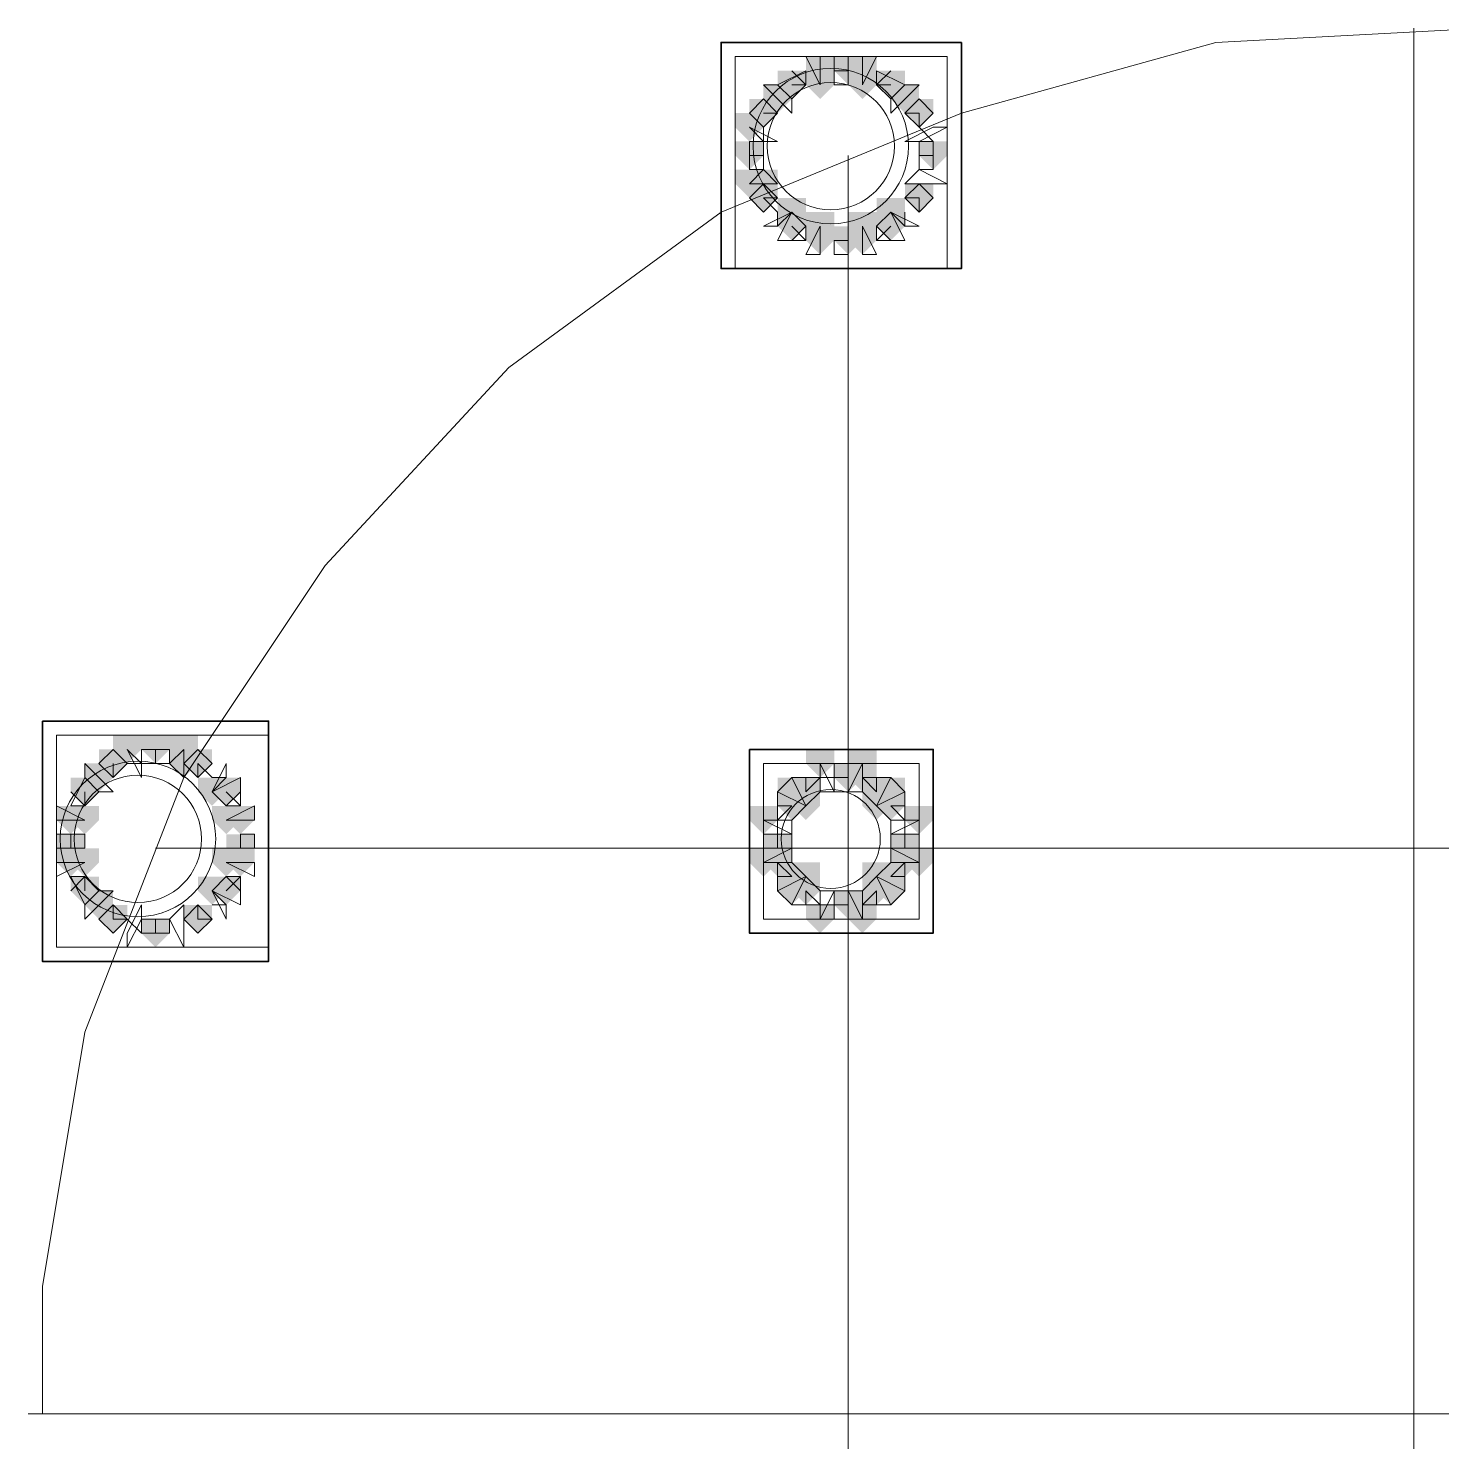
# Model space of a CAD drawing. Header units: millimetres. Extents: x 2315 to 4619, y 1334 to 1897.
# Drawn here: x 3508.02 to 3514.13, y 1554.59 to 1560.69 of the extents above; entities that cross this region are included whole.
import ezdxf

# ---------------------------------------------------------------- set-up
doc = ezdxf.new("R2010")
doc.units = ezdxf.units.MM
for name, color, linetype, true_color in [('PDF_10', 7, 'Continuous', 0x00b85c), ('PDF_AXIS', 7, 'Continuous', 0x00b85c), ('PDF_柱构件', 7, 'Continuous', 0x00b85c), ('PDF_转运站初步方案', 7, 'Continuous', 0x00b85c)]:
    doc.layers.add(name, color=color, linetype=linetype, true_color=true_color)
doc.layers.add('PDF_中心线层', color=1, linetype='Continuous')
doc.layers.add('PDF_粗实线层', color=7, linetype='Continuous')

msp = doc.modelspace()

# ---------------------------------------------------------------- hatches: boundary and pattern name
at = {"layer": 'PDF_10', "transparency": 33554559}
for points in [[(3511.5634, 1560.5703), (3511.5023, 1560.5703), (3511.5023, 1560.5093), (3511.5634, 1560.4482), (3511.6244, 1560.5093), (3511.6244, 1560.5703)], [(3511.5634, 1560.5703), (3511.5023, 1560.5703), (3511.5023, 1560.5093), (3511.5634, 1560.4482), (3511.6244, 1560.5093), (3511.6244, 1560.5703)], [(3511.5634, 1560.5703), (3511.5023, 1560.5703), (3511.5023, 1560.5093), (3511.5634, 1560.4482), (3511.6244, 1560.5093), (3511.6244, 1560.5703)], [(3511.319, 1560.5093), (3511.258, 1560.5093), (3511.258, 1560.4482), (3511.319, 1560.3871), (3511.3801, 1560.4482), (3511.3801, 1560.5093)], [(3511.319, 1560.5093), (3511.258, 1560.5093), (3511.258, 1560.4482), (3511.319, 1560.3871), (3511.3801, 1560.4482), (3511.3801, 1560.5093)], [(3511.7466, 1560.5093), (3511.6855, 1560.5093), (3511.6855, 1560.4482), (3511.7466, 1560.3871), (3511.8077, 1560.4482), (3511.8077, 1560.5093)], [(3511.7466, 1560.5093), (3511.6855, 1560.5093), (3511.6855, 1560.4482), (3511.7466, 1560.3871), (3511.8077, 1560.4482), (3511.8077, 1560.5093)], [(3511.1969, 1560.3871), (3511.1358, 1560.3871), (3511.1358, 1560.326), (3511.1969, 1560.2649), (3511.258, 1560.326), (3511.258, 1560.3871)], [(3511.1969, 1560.3871), (3511.1358, 1560.3871), (3511.1358, 1560.326), (3511.1969, 1560.2649), (3511.258, 1560.326), (3511.258, 1560.3871)], [(3511.8688, 1560.3871), (3511.8077, 1560.3871), (3511.8077, 1560.326), (3511.8688, 1560.2649), (3511.9299, 1560.326), (3511.9299, 1560.3871)], [(3511.8688, 1560.3871), (3511.8077, 1560.3871), (3511.8077, 1560.326), (3511.8688, 1560.2649), (3511.9299, 1560.326), (3511.9299, 1560.3871)], [(3511.1358, 1560.2039), (3511.0747, 1560.2039), (3511.0747, 1560.1428), (3511.1358, 1560.0817), (3511.1969, 1560.1428), (3511.1969, 1560.2039)], [(3511.1358, 1560.2039), (3511.0747, 1560.2039), (3511.0747, 1560.1428), (3511.1358, 1560.0817), (3511.1969, 1560.1428), (3511.1969, 1560.2039)], [(3511.9299, 1560.2039), (3511.8688, 1560.2039), (3511.8688, 1560.1428), (3511.9299, 1560.0817), (3511.9909, 1560.1428), (3511.9909, 1560.2039)], [(3511.9299, 1560.2039), (3511.8688, 1560.2039), (3511.8688, 1560.1428), (3511.9299, 1560.0817), (3511.9909, 1560.1428), (3511.9909, 1560.2039)], [(3511.1969, 1560.0206), (3511.1358, 1560.0206), (3511.1358, 1559.9595), (3511.1969, 1559.8985), (3511.258, 1559.9595), (3511.258, 1560.0206)], [(3511.1969, 1560.0206), (3511.1358, 1560.0206), (3511.1358, 1559.9595), (3511.1969, 1559.8985), (3511.258, 1559.9595), (3511.258, 1560.0206)], [(3511.8688, 1560.0206), (3511.8077, 1560.0206), (3511.8077, 1559.9595), (3511.8688, 1559.8985), (3511.9299, 1559.9595), (3511.9299, 1560.0206)], [(3511.8688, 1560.0206), (3511.8077, 1560.0206), (3511.8077, 1559.9595), (3511.8688, 1559.8985), (3511.9299, 1559.9595), (3511.9299, 1560.0206)], [(3511.319, 1559.8985), (3511.258, 1559.8985), (3511.258, 1559.8374), (3511.319, 1559.7763), (3511.3801, 1559.8374), (3511.3801, 1559.8985)], [(3511.319, 1559.8985), (3511.258, 1559.8985), (3511.258, 1559.8374), (3511.319, 1559.7763), (3511.3801, 1559.8374), (3511.3801, 1559.8985)], [(3511.7466, 1559.8985), (3511.6855, 1559.8985), (3511.6855, 1559.8374), (3511.7466, 1559.7763), (3511.8077, 1559.8374), (3511.8077, 1559.8985)], [(3511.7466, 1559.8985), (3511.6855, 1559.8985), (3511.6855, 1559.8374), (3511.7466, 1559.7763), (3511.8077, 1559.8374), (3511.8077, 1559.8985)], [(3511.5634, 1559.8374), (3511.5023, 1559.8374), (3511.5023, 1559.7763), (3511.5634, 1559.7152), (3511.6244, 1559.7763), (3511.6244, 1559.8374)], [(3511.5634, 1559.8374), (3511.5023, 1559.8374), (3511.5023, 1559.7763), (3511.5634, 1559.7152), (3511.6244, 1559.7763), (3511.6244, 1559.8374)], [(3508.5704, 1557.6385), (3508.5093, 1557.6385), (3508.5093, 1557.5774), (3508.5704, 1557.5163), (3508.6315, 1557.5774), (3508.6315, 1557.6385)], [(3508.5704, 1557.6385), (3508.5093, 1557.6385), (3508.5093, 1557.5774), (3508.5704, 1557.5163), (3508.6315, 1557.5774), (3508.6315, 1557.6385)], [(3508.3871, 1557.5774), (3508.3261, 1557.5774), (3508.3261, 1557.5163), (3508.3871, 1557.4552), (3508.4482, 1557.5163), (3508.4482, 1557.5774)], [(3508.3871, 1557.5774), (3508.3261, 1557.5774), (3508.3261, 1557.5163), (3508.3871, 1557.4552), (3508.4482, 1557.5163), (3508.4482, 1557.5774)], [(3508.7536, 1557.5774), (3508.6926, 1557.5774), (3508.6926, 1557.5163), (3508.7536, 1557.4552), (3508.8147, 1557.5163), (3508.8147, 1557.5774)], [(3508.7536, 1557.5774), (3508.6926, 1557.5774), (3508.6926, 1557.5163), (3508.7536, 1557.4552), (3508.8147, 1557.5163), (3508.8147, 1557.5774)], [(3511.5634, 1557.5163), (3511.5023, 1557.5163), (3511.5023, 1557.4552), (3511.5634, 1557.3941), (3511.6244, 1557.4552), (3511.6244, 1557.5163)], [(3511.5634, 1557.5163), (3511.5023, 1557.5163), (3511.5023, 1557.4552), (3511.5634, 1557.3941), (3511.6244, 1557.4552), (3511.6244, 1557.5163)], [(3511.5634, 1557.5163), (3511.5023, 1557.5163), (3511.5023, 1557.4552), (3511.5634, 1557.3941), (3511.6244, 1557.4552), (3511.6244, 1557.5163)], [(3508.265, 1557.4552), (3508.2039, 1557.4552), (3508.2039, 1557.3941), (3508.265, 1557.333), (3508.3261, 1557.3941), (3508.3261, 1557.4552)], [(3508.265, 1557.4552), (3508.2039, 1557.4552), (3508.2039, 1557.3941), (3508.265, 1557.333), (3508.3261, 1557.3941), (3508.3261, 1557.4552)], [(3508.8758, 1557.4552), (3508.8147, 1557.4552), (3508.8147, 1557.3941), (3508.8758, 1557.333), (3508.9369, 1557.3941), (3508.9369, 1557.4552)], [(3508.8758, 1557.4552), (3508.8147, 1557.4552), (3508.8147, 1557.3941), (3508.8758, 1557.333), (3508.9369, 1557.3941), (3508.9369, 1557.4552)], [(3511.3801, 1557.4552), (3511.319, 1557.4552), (3511.319, 1557.3941), (3511.3801, 1557.333), (3511.4412, 1557.3941), (3511.4412, 1557.4552)], [(3511.3801, 1557.4552), (3511.319, 1557.4552), (3511.319, 1557.3941), (3511.3801, 1557.333), (3511.4412, 1557.3941), (3511.4412, 1557.4552)], [(3511.6855, 1557.4552), (3511.6244, 1557.4552), (3511.6244, 1557.3941), (3511.6855, 1557.333), (3511.7466, 1557.3941), (3511.7466, 1557.4552)], [(3511.6855, 1557.4552), (3511.6244, 1557.4552), (3511.6244, 1557.3941), (3511.6855, 1557.333), (3511.7466, 1557.3941), (3511.7466, 1557.4552)], [(3511.319, 1557.3941), (3511.258, 1557.3941), (3511.258, 1557.333), (3511.319, 1557.272), (3511.3801, 1557.333), (3511.3801, 1557.3941)], [(3511.319, 1557.3941), (3511.258, 1557.3941), (3511.258, 1557.333), (3511.319, 1557.272), (3511.3801, 1557.333), (3511.3801, 1557.3941)], [(3511.7466, 1557.3941), (3511.6855, 1557.3941), (3511.6855, 1557.333), (3511.7466, 1557.272), (3511.8077, 1557.333), (3511.8077, 1557.3941)], [(3511.7466, 1557.3941), (3511.6855, 1557.3941), (3511.6855, 1557.333), (3511.7466, 1557.272), (3511.8077, 1557.333), (3511.8077, 1557.3941)], [(3508.2039, 1557.2109), (3508.1428, 1557.2109), (3508.1428, 1557.1498), (3508.2039, 1557.0887), (3508.265, 1557.1498), (3508.265, 1557.2109)], [(3508.2039, 1557.2109), (3508.1428, 1557.2109), (3508.1428, 1557.1498), (3508.2039, 1557.0887), (3508.265, 1557.1498), (3508.265, 1557.2109)], [(3508.2039, 1557.2109), (3508.1428, 1557.2109), (3508.1428, 1557.1498), (3508.2039, 1557.0887), (3508.265, 1557.1498), (3508.265, 1557.2109)], [(3508.9369, 1557.2109), (3508.8758, 1557.2109), (3508.8758, 1557.1498), (3508.9369, 1557.0887), (3508.998, 1557.1498), (3508.998, 1557.2109)], [(3508.9369, 1557.2109), (3508.8758, 1557.2109), (3508.8758, 1557.1498), (3508.9369, 1557.0887), (3508.998, 1557.1498), (3508.998, 1557.2109)], [(3511.258, 1557.2109), (3511.1969, 1557.2109), (3511.1969, 1557.1498), (3511.258, 1557.0887), (3511.319, 1557.1498), (3511.319, 1557.2109)], [(3511.258, 1557.2109), (3511.1969, 1557.2109), (3511.1969, 1557.1498), (3511.258, 1557.0887), (3511.319, 1557.1498), (3511.319, 1557.2109)], [(3511.258, 1557.2109), (3511.1969, 1557.2109), (3511.1969, 1557.1498), (3511.258, 1557.0887), (3511.319, 1557.1498), (3511.319, 1557.2109)], [(3511.8077, 1557.2109), (3511.7466, 1557.2109), (3511.7466, 1557.1498), (3511.8077, 1557.0887), (3511.8688, 1557.1498), (3511.8688, 1557.2109)], [(3511.8077, 1557.2109), (3511.7466, 1557.2109), (3511.7466, 1557.1498), (3511.8077, 1557.0887), (3511.8688, 1557.1498), (3511.8688, 1557.2109)], [(3511.8077, 1557.2109), (3511.7466, 1557.2109), (3511.7466, 1557.1498), (3511.8077, 1557.0887), (3511.8688, 1557.1498), (3511.8688, 1557.2109)], [(3511.319, 1557.0887), (3511.258, 1557.0887), (3511.258, 1557.0276), (3511.319, 1556.9666), (3511.3801, 1557.0276), (3511.3801, 1557.0887)], [(3511.319, 1557.0887), (3511.258, 1557.0887), (3511.258, 1557.0276), (3511.319, 1556.9666), (3511.3801, 1557.0276), (3511.3801, 1557.0887)], [(3511.7466, 1557.0887), (3511.6855, 1557.0887), (3511.6855, 1557.0276), (3511.7466, 1556.9666), (3511.8077, 1557.0276), (3511.8077, 1557.0887)], [(3511.7466, 1557.0887), (3511.6855, 1557.0887), (3511.6855, 1557.0276), (3511.7466, 1556.9666), (3511.8077, 1557.0276), (3511.8077, 1557.0887)], [(3508.265, 1557.0276), (3508.2039, 1557.0276), (3508.2039, 1556.9666), (3508.265, 1556.9055), (3508.3261, 1556.9666), (3508.3261, 1557.0276)], [(3508.265, 1557.0276), (3508.2039, 1557.0276), (3508.2039, 1556.9666), (3508.265, 1556.9055), (3508.3261, 1556.9666), (3508.3261, 1557.0276)], [(3508.8758, 1557.0276), (3508.8147, 1557.0276), (3508.8147, 1556.9666), (3508.8758, 1556.9055), (3508.9369, 1556.9666), (3508.9369, 1557.0276)], [(3508.8758, 1557.0276), (3508.8147, 1557.0276), (3508.8147, 1556.9666), (3508.8758, 1556.9055), (3508.9369, 1556.9666), (3508.9369, 1557.0276)], [(3511.3801, 1557.0276), (3511.319, 1557.0276), (3511.319, 1556.9666), (3511.3801, 1556.9055), (3511.4412, 1556.9666), (3511.4412, 1557.0276)], [(3511.3801, 1557.0276), (3511.319, 1557.0276), (3511.319, 1556.9666), (3511.3801, 1556.9055), (3511.4412, 1556.9666), (3511.4412, 1557.0276)], [(3511.6855, 1557.0276), (3511.6244, 1557.0276), (3511.6244, 1556.9666), (3511.6855, 1556.9055), (3511.7466, 1556.9666), (3511.7466, 1557.0276)], [(3511.6855, 1557.0276), (3511.6244, 1557.0276), (3511.6244, 1556.9666), (3511.6855, 1556.9055), (3511.7466, 1556.9666), (3511.7466, 1557.0276)], [(3511.5634, 1556.9666), (3511.5023, 1556.9666), (3511.5023, 1556.9055), (3511.5634, 1556.8444), (3511.6244, 1556.9055), (3511.6244, 1556.9666)], [(3511.5634, 1556.9666), (3511.5023, 1556.9666), (3511.5023, 1556.9055), (3511.5634, 1556.8444), (3511.6244, 1556.9055), (3511.6244, 1556.9666)], [(3511.5634, 1556.9666), (3511.5023, 1556.9666), (3511.5023, 1556.9055), (3511.5634, 1556.8444), (3511.6244, 1556.9055), (3511.6244, 1556.9666)], [(3508.3871, 1556.9055), (3508.3261, 1556.9055), (3508.3261, 1556.8444), (3508.3871, 1556.7833), (3508.4482, 1556.8444), (3508.4482, 1556.9055)], [(3508.3871, 1556.9055), (3508.3261, 1556.9055), (3508.3261, 1556.8444), (3508.3871, 1556.7833), (3508.4482, 1556.8444), (3508.4482, 1556.9055)], [(3508.7536, 1556.9055), (3508.6926, 1556.9055), (3508.6926, 1556.8444), (3508.7536, 1556.7833), (3508.8147, 1556.8444), (3508.8147, 1556.9055)], [(3508.7536, 1556.9055), (3508.6926, 1556.9055), (3508.6926, 1556.8444), (3508.7536, 1556.7833), (3508.8147, 1556.8444), (3508.8147, 1556.9055)], [(3508.5704, 1556.8444), (3508.5093, 1556.8444), (3508.5093, 1556.7833), (3508.5704, 1556.7222), (3508.6315, 1556.7833), (3508.6315, 1556.8444)], [(3508.5704, 1556.8444), (3508.5093, 1556.8444), (3508.5093, 1556.7833), (3508.5704, 1556.7222), (3508.6315, 1556.7833), (3508.6315, 1556.8444)]]:
    msp.add_hatch(color=256, dxfattribs=at).paths.add_polyline_path(points)
at = {"layer": 'PDF_柱构件', "transparency": 33554559}
for points in [[(3511.4412, 1560.5703), (3511.3801, 1560.5703), (3511.3801, 1560.5093), (3511.4412, 1560.4482), (3511.5023, 1560.5093), (3511.5023, 1560.5703)], [(3511.6244, 1560.5703), (3511.5634, 1560.5703), (3511.5634, 1560.5093), (3511.6244, 1560.4482), (3511.6855, 1560.5093), (3511.6855, 1560.5703)], [(3511.4412, 1560.5093), (3511.3801, 1560.5093), (3511.3801, 1560.4482), (3511.4412, 1560.3871), (3511.5023, 1560.4482), (3511.5023, 1560.5093)], [(3511.6244, 1560.5093), (3511.5634, 1560.5093), (3511.5634, 1560.4482), (3511.6244, 1560.3871), (3511.6855, 1560.4482), (3511.6855, 1560.5093)], [(3511.258, 1560.4482), (3511.1969, 1560.4482), (3511.1969, 1560.3871), (3511.258, 1560.326), (3511.319, 1560.3871), (3511.319, 1560.4482)], [(3511.8077, 1560.4482), (3511.7466, 1560.4482), (3511.7466, 1560.3871), (3511.8077, 1560.326), (3511.8688, 1560.3871), (3511.8688, 1560.4482)], [(3511.1358, 1560.326), (3511.0747, 1560.326), (3511.0747, 1560.2649), (3511.1358, 1560.2039), (3511.1969, 1560.2649), (3511.1969, 1560.326)], [(3511.1358, 1560.0817), (3511.0747, 1560.0817), (3511.0747, 1560.0206), (3511.1358, 1559.9595), (3511.1969, 1560.0206), (3511.1969, 1560.0817)], [(3511.1969, 1560.0817), (3511.1358, 1560.0817), (3511.1358, 1560.0206), (3511.1969, 1559.9595), (3511.258, 1560.0206), (3511.258, 1560.0817)], [(3511.319, 1559.9595), (3511.258, 1559.9595), (3511.258, 1559.8985), (3511.319, 1559.8374), (3511.3801, 1559.8985), (3511.3801, 1559.9595)], [(3511.7466, 1559.9595), (3511.6855, 1559.9595), (3511.6855, 1559.8985), (3511.7466, 1559.8374), (3511.8077, 1559.8985), (3511.8077, 1559.9595)], [(3511.4412, 1559.8985), (3511.3801, 1559.8985), (3511.3801, 1559.8374), (3511.4412, 1559.7763), (3511.5023, 1559.8374), (3511.5023, 1559.8985)], [(3511.6244, 1559.8985), (3511.5634, 1559.8985), (3511.5634, 1559.8374), (3511.6244, 1559.7763), (3511.6855, 1559.8374), (3511.6855, 1559.8985)], [(3511.4412, 1559.8374), (3511.3801, 1559.8374), (3511.3801, 1559.7763), (3511.4412, 1559.7152), (3511.5023, 1559.7763), (3511.5023, 1559.8374)], [(3511.6244, 1559.8374), (3511.5634, 1559.8374), (3511.5634, 1559.7763), (3511.6244, 1559.7152), (3511.6855, 1559.7763), (3511.6855, 1559.8374)], [(3508.4482, 1557.6385), (3508.3871, 1557.6385), (3508.3871, 1557.5774), (3508.4482, 1557.5163), (3508.5093, 1557.5774), (3508.5093, 1557.6385)], [(3508.6926, 1557.6385), (3508.6315, 1557.6385), (3508.6315, 1557.5774), (3508.6926, 1557.5163), (3508.7536, 1557.5774), (3508.7536, 1557.6385)], [(3508.6926, 1557.5774), (3508.6315, 1557.5774), (3508.6315, 1557.5163), (3508.6926, 1557.4552), (3508.7536, 1557.5163), (3508.7536, 1557.5774)], [(3511.4412, 1557.5774), (3511.3801, 1557.5774), (3511.3801, 1557.5163), (3511.4412, 1557.4552), (3511.5023, 1557.5163), (3511.5023, 1557.5774)], [(3511.6244, 1557.5774), (3511.5634, 1557.5774), (3511.5634, 1557.5163), (3511.6244, 1557.4552), (3511.6855, 1557.5163), (3511.6855, 1557.5774)], [(3508.3261, 1557.5163), (3508.265, 1557.5163), (3508.265, 1557.4552), (3508.3261, 1557.3941), (3508.3871, 1557.4552), (3508.3871, 1557.5163)], [(3511.6244, 1557.5163), (3511.5634, 1557.5163), (3511.5634, 1557.4552), (3511.6244, 1557.3941), (3511.6855, 1557.4552), (3511.6855, 1557.5163)], [(3508.8147, 1557.4552), (3508.7536, 1557.4552), (3508.7536, 1557.3941), (3508.8147, 1557.333), (3508.8758, 1557.3941), (3508.8758, 1557.4552)], [(3511.319, 1557.4552), (3511.258, 1557.4552), (3511.258, 1557.3941), (3511.319, 1557.333), (3511.3801, 1557.3941), (3511.3801, 1557.4552)], [(3511.7466, 1557.4552), (3511.6855, 1557.4552), (3511.6855, 1557.3941), (3511.7466, 1557.333), (3511.8077, 1557.3941), (3511.8077, 1557.4552)], [(3511.3801, 1557.3941), (3511.319, 1557.3941), (3511.319, 1557.333), (3511.3801, 1557.272), (3511.4412, 1557.333), (3511.4412, 1557.3941)], [(3511.6855, 1557.3941), (3511.6244, 1557.3941), (3511.6244, 1557.333), (3511.6855, 1557.272), (3511.7466, 1557.333), (3511.7466, 1557.3941)], [(3508.2039, 1557.333), (3508.1428, 1557.333), (3508.1428, 1557.272), (3508.2039, 1557.2109), (3508.265, 1557.272), (3508.265, 1557.333)], [(3508.265, 1557.333), (3508.2039, 1557.333), (3508.2039, 1557.272), (3508.265, 1557.2109), (3508.3261, 1557.272), (3508.3261, 1557.333)], [(3508.8758, 1557.333), (3508.8147, 1557.333), (3508.8147, 1557.272), (3508.8758, 1557.2109), (3508.9369, 1557.272), (3508.9369, 1557.333)], [(3508.9369, 1557.333), (3508.8758, 1557.333), (3508.8758, 1557.272), (3508.9369, 1557.2109), (3508.998, 1557.272), (3508.998, 1557.333)], [(3511.1969, 1557.333), (3511.1358, 1557.333), (3511.1358, 1557.272), (3511.1969, 1557.2109), (3511.258, 1557.272), (3511.258, 1557.333)], [(3511.8688, 1557.333), (3511.8077, 1557.333), (3511.8077, 1557.272), (3511.8688, 1557.2109), (3511.9299, 1557.272), (3511.9299, 1557.333)], [(3508.2039, 1557.1498), (3508.1428, 1557.1498), (3508.1428, 1557.0887), (3508.2039, 1557.0276), (3508.265, 1557.0887), (3508.265, 1557.1498)], [(3508.265, 1557.1498), (3508.2039, 1557.1498), (3508.2039, 1557.0887), (3508.265, 1557.0276), (3508.3261, 1557.0887), (3508.3261, 1557.1498)], [(3508.8758, 1557.1498), (3508.8147, 1557.1498), (3508.8147, 1557.0887), (3508.8758, 1557.0276), (3508.9369, 1557.0887), (3508.9369, 1557.1498)], [(3508.9369, 1557.1498), (3508.8758, 1557.1498), (3508.8758, 1557.0887), (3508.9369, 1557.0276), (3508.998, 1557.0887), (3508.998, 1557.1498)], [(3511.1969, 1557.1498), (3511.1358, 1557.1498), (3511.1358, 1557.0887), (3511.1969, 1557.0276), (3511.258, 1557.0887), (3511.258, 1557.1498)], [(3511.258, 1557.1498), (3511.1969, 1557.1498), (3511.1969, 1557.0887), (3511.258, 1557.0276), (3511.319, 1557.0887), (3511.319, 1557.1498)], [(3511.8077, 1557.1498), (3511.7466, 1557.1498), (3511.7466, 1557.0887), (3511.8077, 1557.0276), (3511.8688, 1557.0887), (3511.8688, 1557.1498)], [(3511.8688, 1557.1498), (3511.8077, 1557.1498), (3511.8077, 1557.0887), (3511.8688, 1557.0276), (3511.9299, 1557.0887), (3511.9299, 1557.1498)], [(3511.3801, 1557.0887), (3511.319, 1557.0887), (3511.319, 1557.0276), (3511.3801, 1556.9666), (3511.4412, 1557.0276), (3511.4412, 1557.0887)], [(3511.6855, 1557.0887), (3511.6244, 1557.0887), (3511.6244, 1557.0276), (3511.6855, 1556.9666), (3511.7466, 1557.0276), (3511.7466, 1557.0887)], [(3508.8147, 1557.0276), (3508.7536, 1557.0276), (3508.7536, 1556.9666), (3508.8147, 1556.9055), (3508.8758, 1556.9666), (3508.8758, 1557.0276)], [(3511.319, 1557.0276), (3511.258, 1557.0276), (3511.258, 1556.9666), (3511.319, 1556.9055), (3511.3801, 1556.9666), (3511.3801, 1557.0276)], [(3511.7466, 1557.0276), (3511.6855, 1557.0276), (3511.6855, 1556.9666), (3511.7466, 1556.9055), (3511.8077, 1556.9666), (3511.8077, 1557.0276)], [(3508.3261, 1556.9666), (3508.265, 1556.9666), (3508.265, 1556.9055), (3508.3261, 1556.8444), (3508.3871, 1556.9055), (3508.3871, 1556.9666)], [(3511.6244, 1556.9666), (3511.5634, 1556.9666), (3511.5634, 1556.9055), (3511.6244, 1556.8444), (3511.6855, 1556.9055), (3511.6855, 1556.9666)], [(3511.4412, 1556.9055), (3511.3801, 1556.9055), (3511.3801, 1556.8444), (3511.4412, 1556.7833), (3511.5023, 1556.8444), (3511.5023, 1556.9055)], [(3511.6244, 1556.9055), (3511.5634, 1556.9055), (3511.5634, 1556.8444), (3511.6244, 1556.7833), (3511.6855, 1556.8444), (3511.6855, 1556.9055)]]:
    msp.add_hatch(color=256, dxfattribs=at).paths.add_polyline_path(points)
at = {"layer": 'PDF_转运站初步方案', "transparency": 33554559}
for points in [[(3511.5634, 1560.5703), (3511.5023, 1560.5703), (3511.5023, 1560.5093), (3511.5634, 1560.4482), (3511.6244, 1560.5093), (3511.6244, 1560.5703)], [(3511.5634, 1560.5703), (3511.5023, 1560.5703), (3511.5023, 1560.5093), (3511.5634, 1560.4482), (3511.6244, 1560.5093), (3511.6244, 1560.5703)], [(3511.319, 1560.5093), (3511.258, 1560.5093), (3511.258, 1560.4482), (3511.319, 1560.3871), (3511.3801, 1560.4482), (3511.3801, 1560.5093)], [(3511.319, 1560.5093), (3511.258, 1560.5093), (3511.258, 1560.4482), (3511.319, 1560.3871), (3511.3801, 1560.4482), (3511.3801, 1560.5093)], [(3511.7466, 1560.5093), (3511.6855, 1560.5093), (3511.6855, 1560.4482), (3511.7466, 1560.3871), (3511.8077, 1560.4482), (3511.8077, 1560.5093)], [(3511.7466, 1560.5093), (3511.6855, 1560.5093), (3511.6855, 1560.4482), (3511.7466, 1560.3871), (3511.8077, 1560.4482), (3511.8077, 1560.5093)], [(3511.1969, 1560.3871), (3511.1358, 1560.3871), (3511.1358, 1560.326), (3511.1969, 1560.2649), (3511.258, 1560.326), (3511.258, 1560.3871)], [(3511.1969, 1560.3871), (3511.1358, 1560.3871), (3511.1358, 1560.326), (3511.1969, 1560.2649), (3511.258, 1560.326), (3511.258, 1560.3871)], [(3511.8688, 1560.3871), (3511.8077, 1560.3871), (3511.8077, 1560.326), (3511.8688, 1560.2649), (3511.9299, 1560.326), (3511.9299, 1560.3871)], [(3511.8688, 1560.3871), (3511.8077, 1560.3871), (3511.8077, 1560.326), (3511.8688, 1560.2649), (3511.9299, 1560.326), (3511.9299, 1560.3871)], [(3511.1358, 1560.2039), (3511.0747, 1560.2039), (3511.0747, 1560.1428), (3511.1358, 1560.0817), (3511.1969, 1560.1428), (3511.1969, 1560.2039)], [(3511.1358, 1560.2039), (3511.0747, 1560.2039), (3511.0747, 1560.1428), (3511.1358, 1560.0817), (3511.1969, 1560.1428), (3511.1969, 1560.2039)], [(3511.9299, 1560.2039), (3511.8688, 1560.2039), (3511.8688, 1560.1428), (3511.9299, 1560.0817), (3511.9909, 1560.1428), (3511.9909, 1560.2039)], [(3511.9299, 1560.2039), (3511.8688, 1560.2039), (3511.8688, 1560.1428), (3511.9299, 1560.0817), (3511.9909, 1560.1428), (3511.9909, 1560.2039)], [(3511.1969, 1560.0206), (3511.1358, 1560.0206), (3511.1358, 1559.9595), (3511.1969, 1559.8985), (3511.258, 1559.9595), (3511.258, 1560.0206)], [(3511.1969, 1560.0206), (3511.1358, 1560.0206), (3511.1358, 1559.9595), (3511.1969, 1559.8985), (3511.258, 1559.9595), (3511.258, 1560.0206)], [(3511.8688, 1560.0206), (3511.8077, 1560.0206), (3511.8077, 1559.9595), (3511.8688, 1559.8985), (3511.9299, 1559.9595), (3511.9299, 1560.0206)], [(3511.8688, 1560.0206), (3511.8077, 1560.0206), (3511.8077, 1559.9595), (3511.8688, 1559.8985), (3511.9299, 1559.9595), (3511.9299, 1560.0206)], [(3511.319, 1559.8985), (3511.258, 1559.8985), (3511.258, 1559.8374), (3511.319, 1559.7763), (3511.3801, 1559.8374), (3511.3801, 1559.8985)], [(3511.319, 1559.8985), (3511.258, 1559.8985), (3511.258, 1559.8374), (3511.319, 1559.7763), (3511.3801, 1559.8374), (3511.3801, 1559.8985)], [(3511.7466, 1559.8985), (3511.6855, 1559.8985), (3511.6855, 1559.8374), (3511.7466, 1559.7763), (3511.8077, 1559.8374), (3511.8077, 1559.8985)], [(3511.7466, 1559.8985), (3511.6855, 1559.8985), (3511.6855, 1559.8374), (3511.7466, 1559.7763), (3511.8077, 1559.8374), (3511.8077, 1559.8985)], [(3511.5634, 1559.8374), (3511.5023, 1559.8374), (3511.5023, 1559.7763), (3511.5634, 1559.7152), (3511.6244, 1559.7763), (3511.6244, 1559.8374)], [(3511.5634, 1559.8374), (3511.5023, 1559.8374), (3511.5023, 1559.7763), (3511.5634, 1559.7152), (3511.6244, 1559.7763), (3511.6244, 1559.8374)], [(3508.5704, 1557.6385), (3508.5093, 1557.6385), (3508.5093, 1557.5774), (3508.5704, 1557.5163), (3508.6315, 1557.5774), (3508.6315, 1557.6385)], [(3508.5704, 1557.6385), (3508.5093, 1557.6385), (3508.5093, 1557.5774), (3508.5704, 1557.5163), (3508.6315, 1557.5774), (3508.6315, 1557.6385)], [(3508.3871, 1557.5774), (3508.3261, 1557.5774), (3508.3261, 1557.5163), (3508.3871, 1557.4552), (3508.4482, 1557.5163), (3508.4482, 1557.5774)], [(3508.3871, 1557.5774), (3508.3261, 1557.5774), (3508.3261, 1557.5163), (3508.3871, 1557.4552), (3508.4482, 1557.5163), (3508.4482, 1557.5774)], [(3508.7536, 1557.5774), (3508.6926, 1557.5774), (3508.6926, 1557.5163), (3508.7536, 1557.4552), (3508.8147, 1557.5163), (3508.8147, 1557.5774)], [(3508.7536, 1557.5774), (3508.6926, 1557.5774), (3508.6926, 1557.5163), (3508.7536, 1557.4552), (3508.8147, 1557.5163), (3508.8147, 1557.5774)], [(3511.5634, 1557.5163), (3511.5023, 1557.5163), (3511.5023, 1557.4552), (3511.5634, 1557.3941), (3511.6244, 1557.4552), (3511.6244, 1557.5163)], [(3511.5634, 1557.5163), (3511.5023, 1557.5163), (3511.5023, 1557.4552), (3511.5634, 1557.3941), (3511.6244, 1557.4552), (3511.6244, 1557.5163)], [(3508.265, 1557.4552), (3508.2039, 1557.4552), (3508.2039, 1557.3941), (3508.265, 1557.333), (3508.3261, 1557.3941), (3508.3261, 1557.4552)], [(3508.265, 1557.4552), (3508.2039, 1557.4552), (3508.2039, 1557.3941), (3508.265, 1557.333), (3508.3261, 1557.3941), (3508.3261, 1557.4552)], [(3508.8758, 1557.4552), (3508.8147, 1557.4552), (3508.8147, 1557.3941), (3508.8758, 1557.333), (3508.9369, 1557.3941), (3508.9369, 1557.4552)], [(3508.8758, 1557.4552), (3508.8147, 1557.4552), (3508.8147, 1557.3941), (3508.8758, 1557.333), (3508.9369, 1557.3941), (3508.9369, 1557.4552)], [(3511.3801, 1557.4552), (3511.319, 1557.4552), (3511.319, 1557.3941), (3511.3801, 1557.333), (3511.4412, 1557.3941), (3511.4412, 1557.4552)], [(3511.3801, 1557.4552), (3511.319, 1557.4552), (3511.319, 1557.3941), (3511.3801, 1557.333), (3511.4412, 1557.3941), (3511.4412, 1557.4552)], [(3511.6855, 1557.4552), (3511.6244, 1557.4552), (3511.6244, 1557.3941), (3511.6855, 1557.333), (3511.7466, 1557.3941), (3511.7466, 1557.4552)], [(3511.6855, 1557.4552), (3511.6244, 1557.4552), (3511.6244, 1557.3941), (3511.6855, 1557.333), (3511.7466, 1557.3941), (3511.7466, 1557.4552)], [(3511.319, 1557.3941), (3511.258, 1557.3941), (3511.258, 1557.333), (3511.319, 1557.272), (3511.3801, 1557.333), (3511.3801, 1557.3941)], [(3511.319, 1557.3941), (3511.258, 1557.3941), (3511.258, 1557.333), (3511.319, 1557.272), (3511.3801, 1557.333), (3511.3801, 1557.3941)], [(3511.7466, 1557.3941), (3511.6855, 1557.3941), (3511.6855, 1557.333), (3511.7466, 1557.272), (3511.8077, 1557.333), (3511.8077, 1557.3941)], [(3511.7466, 1557.3941), (3511.6855, 1557.3941), (3511.6855, 1557.333), (3511.7466, 1557.272), (3511.8077, 1557.333), (3511.8077, 1557.3941)], [(3508.2039, 1557.2109), (3508.1428, 1557.2109), (3508.1428, 1557.1498), (3508.2039, 1557.0887), (3508.265, 1557.1498), (3508.265, 1557.2109)], [(3508.2039, 1557.2109), (3508.1428, 1557.2109), (3508.1428, 1557.1498), (3508.2039, 1557.0887), (3508.265, 1557.1498), (3508.265, 1557.2109)], [(3508.9369, 1557.2109), (3508.8758, 1557.2109), (3508.8758, 1557.1498), (3508.9369, 1557.0887), (3508.998, 1557.1498), (3508.998, 1557.2109)], [(3508.9369, 1557.2109), (3508.8758, 1557.2109), (3508.8758, 1557.1498), (3508.9369, 1557.0887), (3508.998, 1557.1498), (3508.998, 1557.2109)], [(3511.258, 1557.2109), (3511.1969, 1557.2109), (3511.1969, 1557.1498), (3511.258, 1557.0887), (3511.319, 1557.1498), (3511.319, 1557.2109)], [(3511.258, 1557.2109), (3511.1969, 1557.2109), (3511.1969, 1557.1498), (3511.258, 1557.0887), (3511.319, 1557.1498), (3511.319, 1557.2109)], [(3511.8077, 1557.2109), (3511.7466, 1557.2109), (3511.7466, 1557.1498), (3511.8077, 1557.0887), (3511.8688, 1557.1498), (3511.8688, 1557.2109)], [(3511.8077, 1557.2109), (3511.7466, 1557.2109), (3511.7466, 1557.1498), (3511.8077, 1557.0887), (3511.8688, 1557.1498), (3511.8688, 1557.2109)], [(3511.319, 1557.0887), (3511.258, 1557.0887), (3511.258, 1557.0276), (3511.319, 1556.9666), (3511.3801, 1557.0276), (3511.3801, 1557.0887)], [(3511.319, 1557.0887), (3511.258, 1557.0887), (3511.258, 1557.0276), (3511.319, 1556.9666), (3511.3801, 1557.0276), (3511.3801, 1557.0887)], [(3511.7466, 1557.0887), (3511.6855, 1557.0887), (3511.6855, 1557.0276), (3511.7466, 1556.9666), (3511.8077, 1557.0276), (3511.8077, 1557.0887)], [(3511.7466, 1557.0887), (3511.6855, 1557.0887), (3511.6855, 1557.0276), (3511.7466, 1556.9666), (3511.8077, 1557.0276), (3511.8077, 1557.0887)], [(3508.265, 1557.0276), (3508.2039, 1557.0276), (3508.2039, 1556.9666), (3508.265, 1556.9055), (3508.3261, 1556.9666), (3508.3261, 1557.0276)], [(3508.265, 1557.0276), (3508.2039, 1557.0276), (3508.2039, 1556.9666), (3508.265, 1556.9055), (3508.3261, 1556.9666), (3508.3261, 1557.0276)], [(3508.8758, 1557.0276), (3508.8147, 1557.0276), (3508.8147, 1556.9666), (3508.8758, 1556.9055), (3508.9369, 1556.9666), (3508.9369, 1557.0276)], [(3508.8758, 1557.0276), (3508.8147, 1557.0276), (3508.8147, 1556.9666), (3508.8758, 1556.9055), (3508.9369, 1556.9666), (3508.9369, 1557.0276)], [(3511.3801, 1557.0276), (3511.319, 1557.0276), (3511.319, 1556.9666), (3511.3801, 1556.9055), (3511.4412, 1556.9666), (3511.4412, 1557.0276)], [(3511.3801, 1557.0276), (3511.319, 1557.0276), (3511.319, 1556.9666), (3511.3801, 1556.9055), (3511.4412, 1556.9666), (3511.4412, 1557.0276)], [(3511.6855, 1557.0276), (3511.6244, 1557.0276), (3511.6244, 1556.9666), (3511.6855, 1556.9055), (3511.7466, 1556.9666), (3511.7466, 1557.0276)], [(3511.6855, 1557.0276), (3511.6244, 1557.0276), (3511.6244, 1556.9666), (3511.6855, 1556.9055), (3511.7466, 1556.9666), (3511.7466, 1557.0276)], [(3511.5634, 1556.9666), (3511.5023, 1556.9666), (3511.5023, 1556.9055), (3511.5634, 1556.8444), (3511.6244, 1556.9055), (3511.6244, 1556.9666)], [(3511.5634, 1556.9666), (3511.5023, 1556.9666), (3511.5023, 1556.9055), (3511.5634, 1556.8444), (3511.6244, 1556.9055), (3511.6244, 1556.9666)], [(3508.3871, 1556.9055), (3508.3261, 1556.9055), (3508.3261, 1556.8444), (3508.3871, 1556.7833), (3508.4482, 1556.8444), (3508.4482, 1556.9055)], [(3508.3871, 1556.9055), (3508.3261, 1556.9055), (3508.3261, 1556.8444), (3508.3871, 1556.7833), (3508.4482, 1556.8444), (3508.4482, 1556.9055)], [(3508.7536, 1556.9055), (3508.6926, 1556.9055), (3508.6926, 1556.8444), (3508.7536, 1556.7833), (3508.8147, 1556.8444), (3508.8147, 1556.9055)], [(3508.7536, 1556.9055), (3508.6926, 1556.9055), (3508.6926, 1556.8444), (3508.7536, 1556.7833), (3508.8147, 1556.8444), (3508.8147, 1556.9055)], [(3508.5704, 1556.8444), (3508.5093, 1556.8444), (3508.5093, 1556.7833), (3508.5704, 1556.7222), (3508.6315, 1556.7833), (3508.6315, 1556.8444)], [(3508.5704, 1556.8444), (3508.5093, 1556.8444), (3508.5093, 1556.7833), (3508.5704, 1556.7222), (3508.6315, 1556.7833), (3508.6315, 1556.8444)]]:
    msp.add_hatch(color=256, dxfattribs=at).paths.add_polyline_path(points)

# ---------------------------------------------------------------- linework, layer by layer
at = {"layer": 'PDF_10', "lineweight": 18}
for points in [[(3511.319, 1560.5093), (3511.3801, 1560.4482), (3511.319, 1560.4482)], [(3511.5634, 1560.5093), (3511.5023, 1560.5093)], [(3511.7466, 1560.4482), (3511.6855, 1560.4482), (3511.7466, 1560.5093)], [(3511.1969, 1560.326), (3511.258, 1560.326), (3511.1969, 1560.2649)], [(3511.8688, 1560.2649), (3511.8688, 1560.326), (3511.8077, 1560.326)], [(3511.1969, 1560.1428), (3511.1358, 1560.1428), (3511.1358, 1560.0817)], [(3511.9299, 1560.0817), (3511.9299, 1560.1428), (3511.8688, 1560.1428)], [(3511.258, 1559.9595), (3511.1969, 1559.9595), (3511.258, 1559.8985)], [(3511.8688, 1559.8985), (3511.8688, 1559.9595), (3511.8077, 1559.9595)], [(3511.319, 1559.8374), (3511.3801, 1559.7763)], [(3511.3801, 1559.8374), (3511.319, 1559.7763)], [(3511.6855, 1559.7763), (3511.7466, 1559.8374)], [(3511.6855, 1559.8374), (3511.7466, 1559.7763)], [(3511.5023, 1559.7763), (3511.5634, 1559.7763), (3511.5634, 1559.7152)], [(3508.5704, 1557.5163), (3508.5704, 1557.5774), (3508.6315, 1557.5774)], [(3508.3871, 1557.5163), (3508.3871, 1557.4552), (3508.4482, 1557.5163)], [(3508.7536, 1557.4552), (3508.7536, 1557.5163), (3508.8147, 1557.4552)], [(3511.3801, 1557.4552), (3511.3801, 1557.3941), (3511.4412, 1557.4552)], [(3511.5023, 1557.4552), (3511.5634, 1557.4552)], [(3511.6244, 1557.4552), (3511.6855, 1557.3941), (3511.6855, 1557.4552)], [(3508.2039, 1557.3941), (3508.265, 1557.333), (3508.265, 1557.3941)], [(3508.8758, 1557.3941), (3508.9369, 1557.333)], [(3508.8758, 1557.333), (3508.9369, 1557.3941)], [(3511.258, 1557.272), (3511.319, 1557.333), (3511.258, 1557.333)], [(3511.8077, 1557.333), (3511.7466, 1557.333), (3511.8077, 1557.272)], [(3508.2039, 1557.1498), (3508.2039, 1557.2109)], [(3508.9369, 1557.2109), (3508.9369, 1557.1498), (3508.998, 1557.1498)], [(3511.258, 1557.1498), (3511.258, 1557.2109)], [(3511.8077, 1557.2109), (3511.8077, 1557.1498)], [(3511.258, 1557.0276), (3511.319, 1557.0276), (3511.258, 1557.0887)], [(3511.8077, 1557.0887), (3511.7466, 1557.0276), (3511.8077, 1557.0276)], [(3508.265, 1556.9666), (3508.265, 1557.0276), (3508.2039, 1556.9666)], [(3508.9369, 1557.0276), (3508.8758, 1556.9666)], [(3508.8758, 1557.0276), (3508.9369, 1556.9666)], [(3511.4412, 1556.9055), (3511.3801, 1556.9666), (3511.3801, 1556.9055)], [(3511.6855, 1556.9055), (3511.6855, 1556.9666), (3511.6244, 1556.9055)], [(3508.4482, 1556.8444), (3508.3871, 1556.8444), (3508.3871, 1556.9055)], [(3508.8147, 1556.8444), (3508.7536, 1556.8444), (3508.7536, 1556.9055)], [(3511.5634, 1556.9055), (3511.5023, 1556.9055)], [(3508.6315, 1556.7833), (3508.5704, 1556.7833), (3508.5704, 1556.8444)]]:
    msp.add_lwpolyline(points, dxfattribs=at)
at = {"layer": 'PDF_AXIS', "lineweight": 18}
for points in [[(3511.9909, 1560.5703), (3511.9909, 1559.6541), (3511.0747, 1559.6541), (3511.0747, 1560.5703)], [(3508.1428, 1557.6385), (3508.1428, 1556.7222), (3509.059, 1556.7222), (3509.059, 1557.6385)], [(3511.1969, 1557.5163), (3511.1969, 1556.8444), (3511.8688, 1556.8444), (3511.8688, 1557.5163)]]:
    msp.add_lwpolyline(points, close=True, dxfattribs=at)
at = {"layer": 'PDF_中心线层', "color": 112, "lineweight": 18, "true_color": 0x00b85c}
for points in [[(3508.0817, 1554.7066), (3508.0817, 1555.2563), (3508.265, 1556.3557), (3508.6926, 1557.4552), (3509.3034, 1558.3714), (3510.0974, 1559.2266), (3511.0136, 1559.8985), (3512.052, 1560.326), (3513.1515, 1560.6314), (3514.312, 1560.6925), (3515.4726, 1560.5093), (3516.5109, 1560.1428), (3517.0607, 1559.8374)], [(3511.5634, 1549.2093), (3511.5634, 1560.1428)], [(3508.5704, 1557.1498), (3519.5039, 1557.1498)], [(3520.0536, 1554.7066), (3508.0207, 1554.7066), (3520.0536, 1554.7066)]]:
    msp.add_lwpolyline(points, dxfattribs=at)
msp.add_lwpolyline([(3514.0066, 1560.6925), (3514.0066, 1548.6595)], close=True, dxfattribs=at)
at = {"layer": 'PDF_柱构件', "lineweight": 18}
for points in [[(3511.4412, 1560.5703), (3511.4412, 1560.4482), (3511.3801, 1560.5703)], [(3511.5634, 1560.4482), (3511.5023, 1560.4482), (3511.5023, 1560.5703), (3511.5634, 1560.5703)], [(3511.6855, 1560.5703), (3511.6244, 1560.4482), (3511.6244, 1560.5703)], [(3511.3801, 1560.4482), (3511.319, 1560.3871), (3511.258, 1560.4482), (3511.3801, 1560.5093)], [(3511.7466, 1560.3871), (3511.6855, 1560.4482), (3511.6855, 1560.5093), (3511.8077, 1560.4482)], [(3511.258, 1560.4482), (3511.319, 1560.3871), (3511.319, 1560.326), (3511.1969, 1560.4482)], [(3511.8688, 1560.4482), (3511.7466, 1560.326), (3511.7466, 1560.3871), (3511.8077, 1560.4482)], [(3511.258, 1560.326), (3511.1969, 1560.2649), (3511.1358, 1560.326), (3511.1969, 1560.3871)], [(3511.8688, 1560.2649), (3511.8077, 1560.326), (3511.8688, 1560.3871), (3511.9299, 1560.326)], [(3511.1358, 1560.2649), (3511.258, 1560.2039), (3511.1969, 1560.2039)], [(3511.9909, 1560.2649), (3511.8688, 1560.2039), (3511.8077, 1560.2039), (3511.9299, 1560.2649)], [(3511.1969, 1560.2039), (3511.1969, 1560.0817), (3511.1358, 1560.0817), (3511.1358, 1560.2039)], [(3511.8688, 1560.0817), (3511.8688, 1560.2039), (3511.9299, 1560.2039), (3511.9299, 1560.0817)], [(3511.1358, 1560.0206), (3511.1969, 1560.0817), (3511.258, 1560.0206)], [(3511.1969, 1560.0206), (3511.258, 1559.9595), (3511.1969, 1559.8985), (3511.1358, 1559.9595)], [(3511.8077, 1559.9595), (3511.8688, 1560.0206), (3511.9299, 1559.9595), (3511.8688, 1559.8985)], [(3511.1969, 1559.8374), (3511.319, 1559.8985), (3511.258, 1559.8374)], [(3511.319, 1559.8985), (3511.3801, 1559.8374), (3511.3801, 1559.7763), (3511.258, 1559.7763)], [(3511.6855, 1559.8374), (3511.7466, 1559.8985), (3511.8077, 1559.7763), (3511.6855, 1559.7763)], [(3511.3801, 1559.7152), (3511.4412, 1559.8374), (3511.4412, 1559.7152)], [(3511.6244, 1559.7152), (3511.6244, 1559.8374), (3511.6855, 1559.7152)], [(3511.5023, 1559.7763), (3511.5634, 1559.7763), (3511.5634, 1559.7152), (3511.5023, 1559.7152)], [(3508.3871, 1557.4552), (3508.4482, 1557.5163), (3508.3871, 1557.5774), (3508.3261, 1557.5163)], [(3508.4482, 1557.5774), (3508.5093, 1557.4552), (3508.5093, 1557.5163)], [(3508.5093, 1557.5163), (3508.6315, 1557.5163), (3508.6315, 1557.5774), (3508.5093, 1557.5774)], [(3508.6926, 1557.5774), (3508.6315, 1557.5163), (3508.6926, 1557.4552)], [(3508.6926, 1557.5163), (3508.7536, 1557.4552), (3508.8147, 1557.5163), (3508.7536, 1557.5774)], [(3508.265, 1557.4552), (3508.3261, 1557.3941), (3508.3871, 1557.3941), (3508.265, 1557.5163)], [(3508.8758, 1557.5163), (3508.8147, 1557.3941), (3508.8758, 1557.4552)], [(3511.4412, 1557.5163), (3511.4412, 1557.3941), (3511.5023, 1557.3941)], [(3511.5023, 1557.3941), (3511.5634, 1557.3941), (3511.5634, 1557.5163), (3511.5023, 1557.5163)], [(3511.6244, 1557.5163), (3511.5634, 1557.3941), (3511.6244, 1557.3941)], [(3508.265, 1557.333), (3508.3261, 1557.3941), (3508.265, 1557.4552), (3508.2039, 1557.333)], [(3508.8147, 1557.3941), (3508.8758, 1557.333), (3508.9369, 1557.333), (3508.9369, 1557.4552)], [(3511.258, 1557.3941), (3511.3801, 1557.333), (3511.319, 1557.4552)], [(3511.3801, 1557.333), (3511.4412, 1557.3941), (3511.4412, 1557.4552), (3511.319, 1557.4552)], [(3511.6244, 1557.3941), (3511.6855, 1557.333), (3511.7466, 1557.4552), (3511.6244, 1557.4552)], [(3511.7466, 1557.4552), (3511.6855, 1557.333), (3511.8077, 1557.3941)], [(3511.319, 1557.272), (3511.3801, 1557.333), (3511.258, 1557.3941), (3511.258, 1557.272)], [(3511.6855, 1557.333), (3511.7466, 1557.272), (3511.8077, 1557.272), (3511.8077, 1557.3941)], [(3508.1428, 1557.272), (3508.265, 1557.272), (3508.1428, 1557.333)], [(3508.998, 1557.333), (3508.8758, 1557.272), (3508.998, 1557.272)], [(3511.1969, 1557.272), (3511.319, 1557.2109), (3511.319, 1557.272)], [(3511.8688, 1557.272), (3511.7466, 1557.272), (3511.7466, 1557.2109)], [(3508.265, 1557.1498), (3508.265, 1557.2109), (3508.1428, 1557.2109), (3508.1428, 1557.1498)], [(3508.9369, 1557.2109), (3508.9369, 1557.1498), (3508.998, 1557.1498), (3508.998, 1557.2109)], [(3511.319, 1557.1498), (3511.319, 1557.2109), (3511.1969, 1557.2109), (3511.1969, 1557.1498)], [(3511.7466, 1557.2109), (3511.7466, 1557.1498), (3511.8688, 1557.1498), (3511.8688, 1557.2109)], [(3511.1969, 1557.0887), (3511.319, 1557.0887), (3511.319, 1557.1498)], [(3511.8688, 1557.0887), (3511.7466, 1557.1498), (3511.7466, 1557.0887)], [(3508.1428, 1557.0276), (3508.265, 1557.0887), (3508.1428, 1557.0887)], [(3508.998, 1557.0887), (3508.8758, 1557.0887), (3508.998, 1557.0276)], [(3511.3801, 1557.0276), (3511.319, 1557.0887), (3511.258, 1557.0887), (3511.258, 1556.9666)], [(3511.7466, 1557.0887), (3511.6855, 1557.0276), (3511.8077, 1556.9666), (3511.8077, 1557.0887)], [(3508.3261, 1556.9666), (3508.265, 1557.0276), (3508.2039, 1557.0276), (3508.265, 1556.9055)], [(3508.8758, 1557.0276), (3508.8147, 1556.9666), (3508.9369, 1556.9055), (3508.9369, 1557.0276)], [(3511.319, 1556.9055), (3511.3801, 1557.0276), (3511.258, 1556.9666)], [(3511.4412, 1556.9666), (3511.3801, 1557.0276), (3511.319, 1556.9055), (3511.4412, 1556.9055)], [(3511.6855, 1557.0276), (3511.6244, 1556.9666), (3511.6244, 1556.9055), (3511.7466, 1556.9055)], [(3511.8077, 1556.9666), (3511.6855, 1557.0276), (3511.7466, 1556.9055)], [(3508.265, 1556.8444), (3508.3871, 1556.9666), (3508.3261, 1556.9666), (3508.265, 1556.9055)], [(3511.4412, 1556.8444), (3511.5023, 1556.9666), (3511.4412, 1556.9666)], [(3511.5634, 1556.9666), (3511.5023, 1556.9666), (3511.5023, 1556.8444), (3511.5634, 1556.8444)], [(3511.6244, 1556.8444), (3511.6244, 1556.9666), (3511.5634, 1556.9666)], [(3508.4482, 1556.8444), (3508.3871, 1556.9055), (3508.3261, 1556.8444), (3508.3871, 1556.7833)], [(3508.4482, 1556.7222), (3508.5093, 1556.8444), (3508.5093, 1556.9055), (3508.4482, 1556.7833)], [(3508.7536, 1556.9055), (3508.6926, 1556.8444), (3508.7536, 1556.7833), (3508.8147, 1556.8444)], [(3508.6315, 1556.8444), (3508.5093, 1556.8444), (3508.5093, 1556.7833), (3508.6315, 1556.7833)]]:
    msp.add_lwpolyline(points, close=True, dxfattribs=at)
for points in [[(3511.1969, 1560.2649), (3511.1969, 1560.2039)], [(3511.9299, 1560.2039), (3511.8688, 1560.2649)], [(3511.9299, 1560.0206), (3511.8077, 1560.0206), (3511.8688, 1560.0817), (3511.9909, 1560.0206), (3511.9299, 1560.0206), (3511.8688, 1560.0206)], [(3511.258, 1559.8985), (3511.258, 1559.8374)], [(3511.8077, 1559.8374), (3511.7466, 1559.8985), (3511.8688, 1559.8374), (3511.8077, 1559.8374), (3511.8077, 1559.8985)], [(3508.4482, 1557.5163), (3508.5093, 1557.5163)], [(3508.8147, 1557.4552), (3508.8758, 1557.4552)], [(3511.4412, 1557.4552), (3511.5023, 1557.4552)], [(3511.258, 1557.2109), (3511.258, 1557.272)], [(3511.8077, 1557.272), (3511.8077, 1557.2109)], [(3508.8758, 1556.9055), (3508.8147, 1556.9666), (3508.8758, 1556.8444), (3508.8758, 1556.9055), (3508.8147, 1556.9055)], [(3508.6926, 1556.7833), (3508.6926, 1556.9055), (3508.6315, 1556.8444), (3508.6926, 1556.7222), (3508.6926, 1556.7833), (3508.6926, 1556.8444)], [(3511.5023, 1556.9055), (3511.4412, 1556.9055)], [(3508.5093, 1556.7833), (3508.4482, 1556.8444)]]:
    msp.add_lwpolyline(points, dxfattribs=at)
at = {"layer": 'PDF_粗实线层', "color": 112, "lineweight": 35, "true_color": 0x00b85c}
for points in [[(3512.052, 1560.6314), (3512.052, 1559.6541), (3511.0136, 1559.6541), (3511.0136, 1560.6314)], [(3508.0817, 1557.6995), (3508.0817, 1556.6612), (3509.059, 1556.6612), (3509.059, 1557.6995)], [(3511.1358, 1557.5774), (3511.9299, 1557.5774), (3511.9299, 1556.7833), (3511.1358, 1556.7833)]]:
    msp.add_lwpolyline(points, close=True, dxfattribs=at)
at = {"layer": 'PDF_转运站初步方案', "lineweight": 18}
for centre, radius in [((3511.4876, 1560.1834), 0.3359), ((3511.4876, 1560.1834), 0.2749), ((3508.4945, 1557.1903), 0.3359), ((3508.4945, 1557.1903), 0.2749), ((3511.4876, 1557.1903), 0.2138), ((3511.4876, 1557.1903), 0.2138)]:
    msp.add_circle(centre, radius, dxfattribs=at)

doc.saveas('drawing.dxf')
